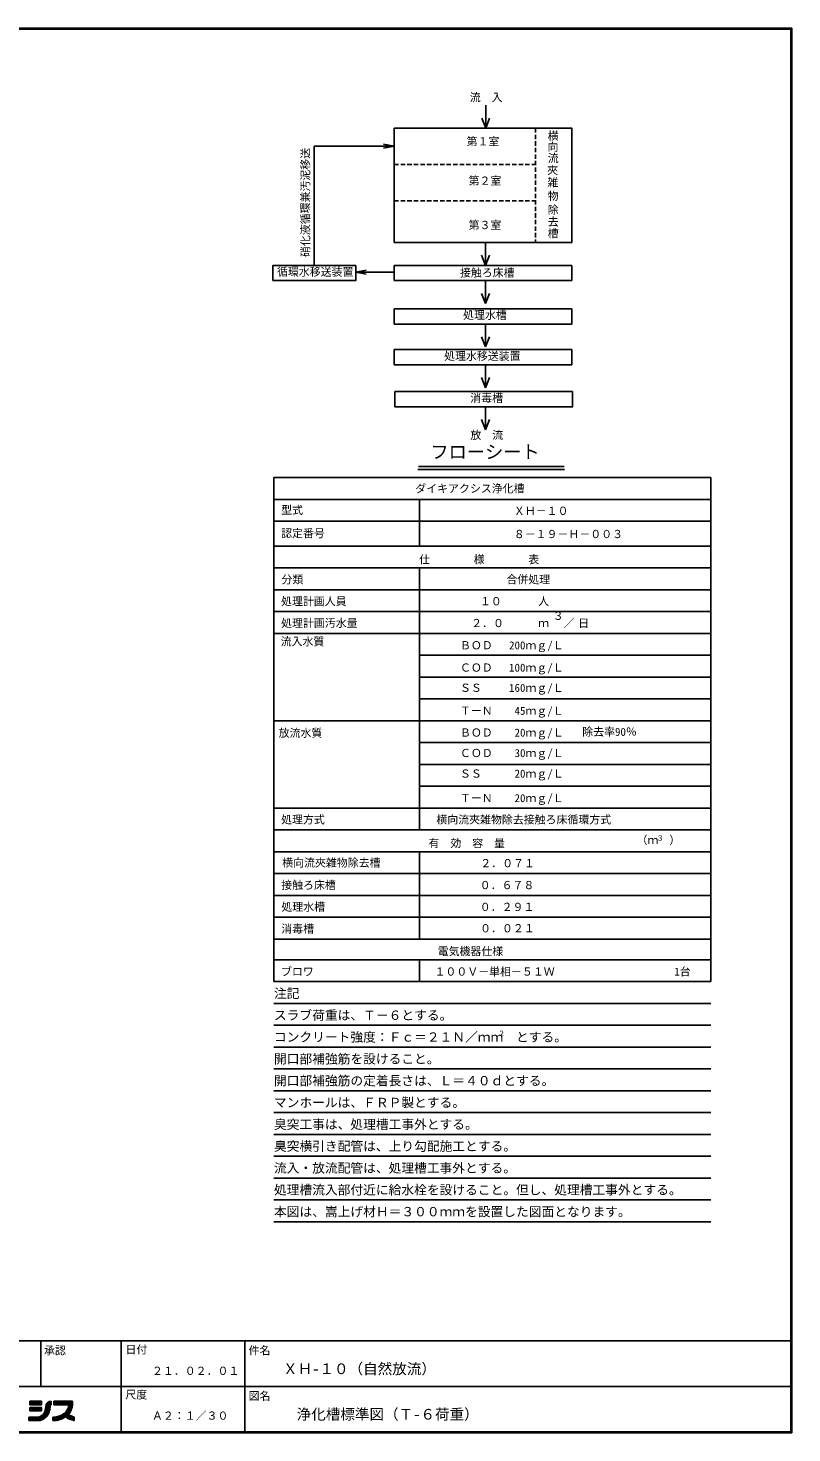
# Model space of a CAD drawing. Units: millimetres, scale not verified. Extents: x -8093 to 8093, y -5792 to 5792.
# Drawn here: x 1799 to 8093, y -5792 to 5792 of the extents above; entities that cross this region are included whole.
import ezdxf
from ezdxf.enums import TextEntityAlignment as Align

# ---------------------------------------------------------------- set-up
doc = ezdxf.new("R2010")
doc.units = ezdxf.units.MM
doc.header["$LTSCALE"] = 30
doc.linetypes.add('DASHED1', pattern=[1.8, 1.2, -0.6])
doc.layers.add('0-0_Axis_waku', color=7, linetype='Continuous', lineweight=25)
doc.layers.add('0-1_00クル-フ-0躯体', color=3, linetype='Continuous', lineweight=25)
doc.styles.add('ＭＳ ゴシック', font='')
doc.styles.get('ＭＳ ゴシック').set_extended_font_data('MS Gothic')

msp = doc.modelspace()

# ---------------------------------------------------------------- linework, layer by layer
at = {"layer": '0-0_Axis_waku'}
for p, q in [((-8093.4, 5792.4), (8093.4, 5792.4)), ((8093.4, -5792.4), (8093.4, 5792.4)), ((-8092.8, 5791.8), (8092.8, 5791.8)), ((-8092.2, 5791.2), (8092.2, 5791.2)), ((-8091.6, 5790.6), (8091.6, 5790.6)), ((-8091, 5790), (8091, 5790)), ((-8090.4, 5789.4), (8090.4, 5789.4)), ((-8089.8, 5788.8), (8089.8, 5788.8)), ((-8089.2, 5788.2), (8089.2, 5788.2)), ((-8088.6, 5787.6), (8088.6, 5787.6)), ((-8088, 5787), (8088, 5787)), ((-8087.4, 5786.4), (8087.4, 5786.4)), ((-8086.8, 5785.8), (8086.8, 5785.8)), ((-8086.2, 5785.2), (8086.2, 5785.2)), ((-8085.6, 5784.6), (8085.6, 5784.6)), ((-8085, 5784), (8085, 5784)), ((8085, -5784), (8085, 5784)), ((8085.6, -5784.6), (8085.6, 5784.6)), ((8086.2, -5785.2), (8086.2, 5785.2)), ((8086.8, -5785.8), (8086.8, 5785.8)), ((8087.4, -5786.4), (8087.4, 5786.4)), ((8088, -5787), (8088, 5787)), ((8088.6, -5787.6), (8088.6, 5787.6)), ((8089.2, -5788.2), (8089.2, 5788.2)), ((8089.8, -5788.8), (8089.8, 5788.8)), ((8090.4, -5789.4), (8090.4, 5789.4)), ((8091, -5790), (8091, 5790)), ((8091.6, -5790.6), (8091.6, 5790.6)), ((8092.2, -5791.2), (8092.2, 5791.2)), ((8092.8, -5791.8), (8092.8, 5791.8)), ((-8085, -5034), (8085, -5034)), ((1904.99, -5409), (1904.99, -5034)), ((2564.99, -5784), (2564.99, -5034)), ((3585, -5784), (3585, -5034)), ((-75.01, -5409), (8085, -5409)), ((1813.76, -5533.08), (1908.53, -5533.08)), ((1813.76, -5539.08), (1908.53, -5539.08)), ((1813.76, -5545.08), (1908.53, -5545.08)), ((1813.76, -5551.08), (1908.53, -5551.08)), ((1813.76, -5557.08), (1908.53, -5557.08)), ((1814.98, -5559.98), (1814.98, -5530.82)), ((1820.98, -5559.98), (1820.98, -5530.82)), ((1826.98, -5559.98), (1826.98, -5530.82)), ((1832.99, -5559.98), (1832.99, -5530.82)), ((1838.99, -5559.98), (1838.99, -5530.82)), ((1844.99, -5559.98), (1844.99, -5530.82)), ((1850.99, -5559.98), (1850.99, -5530.82)), ((1856.99, -5559.98), (1856.99, -5530.82)), ((1862.99, -5559.98), (1862.99, -5530.82)), ((1868.99, -5559.98), (1868.99, -5530.82)), ((1874.99, -5559.98), (1874.99, -5530.82)), ((1880.99, -5559.98), (1880.99, -5530.82)), ((1886.99, -5559.98), (1886.99, -5530.82)), ((1892.99, -5559.98), (1892.99, -5530.82)), ((1898.99, -5559.98), (1898.99, -5530.82)), ((1904.99, -5559.98), (1904.99, -5530.82)), ((1948.63, -5557.08), (1988.72, -5557.08)), ((1951.82, -5551.08), (1988.72, -5551.08)), ((1953, -5549.94), (1953, -5655.33)), ((1956.41, -5545.08), (1988.72, -5545.08)), ((1959, -5542.47), (1959, -5647.52)), ((1963.14, -5539.08), (1988.72, -5539.08)), ((1965, -5537.81), (1965, -5638.02)), ((1971, -5534.57), (1971, -5625.92)), ((1974.84, -5533.08), (1988.72, -5533.08)), ((1977, -5532.42), (1977, -5608.55)), ((1983, -5531.19), (1983, -5565.52)), ((1988.72, -5530.82), (1988.72, -5559.98)), ((2010.59, -5530.82), (2010.59, -5559.98)), ((2010.59, -5533.08), (2163.68, -5533.08)), ((2010.59, -5539.08), (2163.68, -5539.08)), ((2010.59, -5545.08), (2163.68, -5545.08)), ((2010.59, -5551.08), (2163.68, -5551.08)), ((2010.59, -5557.08), (2163.64, -5557.08)), ((2010.59, -5559.98), (2134.52, -5559.98)), ((2012.98, -5559.98), (2012.98, -5530.82)), ((2018.98, -5559.98), (2018.98, -5530.82)), ((2024.98, -5559.98), (2024.98, -5530.82)), ((2030.98, -5559.98), (2030.98, -5530.82)), ((2036.98, -5559.98), (2036.98, -5530.82)), ((2042.98, -5559.98), (2042.98, -5530.82)), ((2048.98, -5559.98), (2048.98, -5530.82)), ((2054.98, -5559.98), (2054.98, -5530.82)), ((2060.98, -5559.98), (2060.98, -5530.82)), ((2066.98, -5559.98), (2066.98, -5530.82)), ((2072.98, -5559.98), (2072.98, -5530.82)), ((2078.98, -5559.98), (2078.98, -5530.82)), ((2084.98, -5559.98), (2084.98, -5530.82)), ((2090.98, -5559.98), (2090.98, -5530.82)), ((2096.99, -5559.98), (2096.99, -5530.82)), ((2102.99, -5559.98), (2102.99, -5530.82)), ((2108.99, -5559.98), (2108.99, -5530.82)), ((2114.99, -5559.98), (2114.99, -5530.82)), ((2120.99, -5559.98), (2120.99, -5530.82)), ((2126.99, -5559.98), (2126.99, -5530.82)), ((2132.99, -5559.98), (2132.99, -5530.82)), ((2138.99, -5629.92), (2138.99, -5530.82)), ((2144.99, -5621.45), (2144.99, -5530.82)), ((2150.99, -5611.13), (2150.99, -5530.82)), ((2156.99, -5597.48), (2156.99, -5530.82)), ((1806.47, -5662.04), (1806.47, -5691.2)), ((1806.47, -5662.04), (1879.37, -5662.04)), ((1806.47, -5665.08), (1943.73, -5665.08)), ((1806.47, -5671.08), (1936.67, -5671.08)), ((1808.98, -5662.04), (1808.98, -5691.2)), ((1813.76, -5587.08), (1908.53, -5587.08)), ((1813.76, -5593.08), (1908.53, -5593.08)), ((1813.76, -5599.08), (1908.53, -5599.08)), ((1813.76, -5605.08), (1908.53, -5605.08)), ((1814.98, -5611.01), (1814.98, -5581.85)), ((1814.98, -5662.04), (1814.98, -5691.2)), ((1820.98, -5611.01), (1820.98, -5581.85)), ((1820.98, -5662.04), (1820.98, -5691.2)), ((1826.98, -5611.01), (1826.98, -5581.85)), ((1826.98, -5662.04), (1826.98, -5691.2)), ((1832.99, -5611.01), (1832.99, -5581.85)), ((1832.99, -5662.04), (1832.99, -5691.2)), ((1838.99, -5611.01), (1838.99, -5581.85)), ((1838.99, -5662.04), (1838.99, -5691.2)), ((1844.99, -5611.01), (1844.99, -5581.85)), ((1844.99, -5662.04), (1844.99, -5691.2)), ((1850.99, -5611.01), (1850.99, -5581.85)), ((1850.99, -5662.04), (1850.99, -5691.2)), ((1856.99, -5611.01), (1856.99, -5581.85)), ((1856.99, -5662.04), (1856.99, -5691.2)), ((1862.99, -5611.01), (1862.99, -5581.85)), ((1862.99, -5662.04), (1862.99, -5691.2)), ((1868.99, -5611.01), (1868.99, -5581.85)), ((1868.99, -5662.04), (1868.99, -5691.2)), ((1874.99, -5611.01), (1874.99, -5581.85)), ((1874.99, -5662.04), (1874.99, -5691.2)), ((1880.99, -5611.01), (1880.99, -5581.85)), ((1880.99, -5662.04), (1880.99, -5691.2)), ((1886.99, -5611.01), (1886.99, -5581.85)), ((1886.99, -5662.04), (1886.99, -5691.2)), ((1892.99, -5611.01), (1892.99, -5581.85)), ((1892.99, -5660.13), (1892.99, -5690.15)), ((1896.29, -5659.08), (1949.7, -5659.08)), ((1898.99, -5611.01), (1898.99, -5581.85)), ((1898.99, -5658.03), (1898.99, -5689.02)), ((1904.99, -5611.01), (1904.99, -5581.85)), ((1904.99, -5655.09), (1904.99, -5687.46)), ((1908.29, -5653.08), (1954.84, -5653.08)), ((1910.99, -5651.2), (1910.99, -5685.46)), ((1916.06, -5647.08), (1959.3, -5647.08)), ((1916.99, -5646.22), (1916.99, -5682.98)), ((1921.98, -5641.08), (1963.21, -5641.08)), ((1922.99, -5639.9), (1922.99, -5680)), ((1926.74, -5635.08), (1966.62, -5635.08)), ((1928.99, -5631.78), (1928.99, -5676.48)), ((1930.68, -5629.08), (1969.59, -5629.08)), ((1933.66, -5623.08), (1972.57, -5623.08)), ((1935, -5620.94), (1935, -5672.35)), ((1936.63, -5617.08), (1974.41, -5617.08)), ((1939.61, -5611.08), (1976.3, -5611.08)), ((1941, -5604.57), (1941, -5667.53)), ((1942.35, -5599.08), (1979.15, -5599.08)), ((1942.58, -5605.08), (1977.87, -5605.08)), ((1943.49, -5593.08), (1980.14, -5593.08)), ((1944.3, -5587.08), (1980.84, -5587.08)), ((1944.8, -5581.08), (1981.27, -5581.08)), ((1944.98, -5575.08), (1981.43, -5575.08)), ((1945.32, -5569.08), (1981.97, -5569.08)), ((1946.51, -5563.08), (1984.23, -5563.08)), ((1947, -5561.43), (1947, -5661.91)), ((2003.3, -5662.03), (2003.3, -5691.18)), ((2003.3, -5665.08), (2099.31, -5665.08)), ((2003.3, -5671.08), (2088.62, -5671.08)), ((2006.97, -5691.15), (2006.97, -5661.99)), ((2012.98, -5690.94), (2012.98, -5661.75)), ((2018.98, -5690.55), (2018.98, -5661.3)), ((2024.98, -5689.98), (2024.98, -5660.62)), ((2030.98, -5689.21), (2030.98, -5659.73)), ((2034.61, -5659.08), (2170.55, -5659.08)), ((2036.98, -5688.26), (2036.98, -5658.61)), ((2042.98, -5687.1), (2042.98, -5657.25)), ((2048.98, -5685.75), (2048.98, -5655.64)), ((2054.98, -5684.18), (2054.98, -5653.78)), ((2057.03, -5653.08), (2154.6, -5653.08)), ((2060.98, -5682.4), (2060.98, -5651.64)), ((2066.98, -5680.4), (2066.98, -5649.2)), ((2071.67, -5647.08), (2142.63, -5647.08)), ((2072.98, -5678.15), (2072.98, -5646.45)), ((2078.98, -5675.66), (2078.98, -5643.34)), ((2082.94, -5641.08), (2132.96, -5641.08)), ((2084.98, -5672.89), (2084.98, -5639.84)), ((2090.98, -5669.84), (2090.98, -5635.9)), ((2092.14, -5635.08), (2134.81, -5635.08)), ((2096.99, -5666.47), (2096.99, -5631.43)), ((2099.86, -5629.08), (2139.64, -5629.08)), ((2102.99, -5662.76), (2102.99, -5626.34)), ((2106.43, -5623.08), (2143.92, -5623.08)), ((2108.99, -5659.44), (2108.99, -5620.46)), ((2112.06, -5617.08), (2147.7, -5617.08)), ((2114.99, -5663.89), (2114.99, -5613.55)), ((2116.71, -5665.08), (2178.26, -5665.08)), ((2116.88, -5611.08), (2151.02, -5611.08)), ((2120.99, -5667.91), (2120.99, -5605.11)), ((2121.01, -5605.08), (2153.91, -5605.08)), ((2124.51, -5599.08), (2156.39, -5599.08)), ((2126.17, -5671.08), (2178.26, -5671.08)), ((2126.99, -5671.55), (2126.99, -5594.06)), ((2127.43, -5593.08), (2158.49, -5593.08)), ((2129.81, -5587.08), (2160.22, -5587.08)), ((2131.69, -5581.08), (2161.59, -5581.08)), ((2132.99, -5674.86), (2132.99, -5575.53)), ((2133.07, -5575.08), (2162.61, -5575.08)), ((2134, -5569.08), (2163.3, -5569.08)), ((2134.46, -5563.08), (2163.64, -5563.08)), ((2138.99, -5677.86), (2138.99, -5644.96)), ((2150.99, -5683.08), (2150.99, -5651.42)), ((2156.99, -5683.08), (2156.99, -5654.11)), ((2162.99, -5683.08), (2162.99, -5656.49)), ((2168.99, -5683.08), (2168.99, -5658.58)), ((2174.99, -5683.08), (2174.99, -5660.4)), ((2178.26, -5661.28), (2178.26, -5691.2)), ((8093.4, -5792.4), (-8093.4, -5792.4)), ((8092.8, -5791.8), (-8092.8, -5791.8)), ((8092.2, -5791.2), (-8092.2, -5791.2)), ((8091.6, -5790.6), (-8091.6, -5790.6)), ((8091, -5790), (-8091, -5790)), ((8090.4, -5789.4), (-8090.4, -5789.4)), ((8089.8, -5788.8), (-8089.8, -5788.8)), ((8089.2, -5788.2), (-8089.2, -5788.2)), ((8088.6, -5787.6), (-8088.6, -5787.6)), ((8088, -5787), (-8088, -5787)), ((8087.4, -5786.4), (-8087.4, -5786.4)), ((8086.8, -5785.8), (-8086.8, -5785.8)), ((8086.2, -5785.2), (-8086.2, -5785.2)), ((8085.6, -5784.6), (-8085.6, -5784.6)), ((-8085, -5784), (8085, -5784)), ((1806.47, -5677.08), (1928.04, -5677.08)), ((1806.47, -5683.08), (1916.78, -5683.08)), ((1806.47, -5689.08), (1898.73, -5689.08)), ((1806.47, -5691.2), (1879.37, -5691.2)), ((2003.3, -5677.08), (2075.64, -5677.08)), ((2003.3, -5683.08), (2058.79, -5683.08)), ((2003.3, -5689.08), (2031.91, -5689.08)), ((2137.37, -5677.08), (2178.26, -5677.08)), ((2151.14, -5683.08), (2178.26, -5683.08)), ((2169.55, -5689.08), (2178.26, -5689.08))]:
    msp.add_line(p, q, dxfattribs=at)
for points in [[(1813.76, -5530.82), (1813.76, -5559.98), (1908.53, -5559.98), (1908.53, -5530.82)], [(1813.76, -5581.85), (1813.76, -5611.01), (1908.53, -5611.01), (1908.53, -5581.85)]]:
    msp.add_lwpolyline(points, close=True, dxfattribs=at)
msp.add_lwpolyline([(2010.59, -5530.82), (2163.68, -5530.82), (2163.68, -5559.98)], dxfattribs=at)
msp.add_arc((1988.72, -5574.56), 43.74, 90, 180, dxfattribs=at)
for centre, major_axis, ratio, start_param, end_param in [((1988.72, -5574.56), (0, 14.58), 0.5, 6.28318531, 7.85398163), ((2003.3, -5559.98), (131.22, 0), 0.7777, 4.71238898, 6.28318531), ((2003.3, -5559.98), (160.38, 0), 0.8181, 5.63139048, 6.28318531), ((1879.37, -5574.56), (0, 87.48), 0.75, 3.14159265, 4.71238898), ((1879.37, -5574.56), (0, 116.64), 0.875, 3.14159265, 4.71238898), ((2003.3, -5559.98), (160.38, 0), 0.8181, 4.71238898, 5.42754547), ((2219.57, -5564.42), (-160.38, 0), 0.8181, 0.80544324, 1.31023957), ((2219.57, -5564.42), (-131.22, 0), 0.7777, 0.82774402, 1.25047957)]:
    msp.add_ellipse(centre, major_axis=major_axis, ratio=ratio, start_param=start_param, end_param=end_param, dxfattribs=at)
at = {"layer": '0-1_00クル-フ-0躯体'}
for p, q in [((5570.29, 5156), (5570.29, 4967)), ((5538.13, 5051), (5570.29, 4967)), ((5602.44, 5051), (5570.29, 4967)), ((4816.13, 4024.9), (4816.13, 4967)), ((4816.13, 4967), (6280.54, 4966.85)), ((6281.04, 4966.35), (6281.04, 4025.25)), ((4156.86, 4817.67), (4156.86, 3835.9)), ((4816.13, 4817.67), (4729.19, 4801.37)), ((4816.13, 4024.9), (6280.54, 4024.75)), ((5568.57, 4024.9), (5568.57, 3835.9)), ((3814.56, 3835.9), (3814.56, 3709.9)), ((3814.56, 3835.9), (4499.16, 3835.9)), ((4816.13, 3835.9), (4816.13, 3709.9)), ((4816.13, 3835.9), (6280.89, 3835.9)), ((5536.42, 3919.9), (5568.57, 3835.9)), ((5600.73, 3919.9), (5568.57, 3835.9)), ((6280.89, 3835.9), (6280.89, 3709.9)), ((4499.16, 3778.82), (4586.1, 3795.13)), ((6280.89, 3709.9), (4816.13, 3709.9)), ((5568.57, 3709.91), (5568.57, 3520.91)), ((5536.42, 3604.9), (5568.57, 3520.91)), ((5600.73, 3604.9), (5568.57, 3520.91)), ((4816.13, 3477.66), (4816.13, 3351.67)), ((4816.13, 3477.66), (6280.89, 3477.66)), ((6280.89, 3477.66), (6280.89, 3351.67)), ((6280.89, 3351.67), (4816.13, 3351.67)), ((5536.42, 3246.66), (5568.57, 3162.66)), ((5568.57, 3351.66), (5568.57, 3162.66)), ((5600.73, 3246.66), (5568.57, 3162.66)), ((4816.13, 3141.35), (4816.13, 3015.35)), ((4816.13, 3141.35), (6280.89, 3141.35)), ((6280.89, 3141.35), (6280.89, 3015.35)), ((6280.89, 3015.35), (4816.13, 3015.35)), ((5568.57, 3015.35), (5568.57, 2826.35)), ((5536.42, 2910.35), (5568.57, 2826.35)), ((5600.73, 2910.35), (5568.57, 2826.35)), ((4820.87, 2794.99), (4820.87, 2668.99)), ((4820.87, 2794.99), (6285.63, 2794.99)), ((5568.57, 2668.99), (5568.57, 2479.99)), ((5536.42, 2563.99), (5568.57, 2479.99)), ((5600.73, 2563.99), (5568.57, 2479.99)), ((3825.08, 2085.56), (7425.08, 2085.56)), ((3825.08, 1520.09), (3825.08, 2085.56)), ((6218.76, 2152.04), (5011.37, 2152.04)), ((6217.9, 2176.04), (5016.98, 2176.04)), ((7425.08, 2085.56), (7425.08, 1520.09)), ((3825.08, 1905.56), (7425.08, 1905.56)), ((5025.08, 1905.56), (5025.08, 1520.09)), ((7425.08, 1725.56), (3825.08, 1725.56)), ((3825.08, 1520.09), (7425.08, 1520.09)), ((3825.08, -2070.58), (3825.08, 1520.09)), ((7425.08, 1520.09), (7425.08, -2070.58)), ((3825.08, 1340.08), (7425.08, 1340.08)), ((5025.08, 1340.08), (5025.08, -819.92)), ((3825.08, 1160.08), (7425.08, 1160.08)), ((3825.08, 980.09), (7425.08, 980.09)), ((3825.08, 800.08), (7425.08, 800.08)), ((5025.08, 620.08), (7425.08, 620.08)), ((5025.08, 440.08), (7425.08, 440.08)), ((5025.08, 260.08), (7425.08, 260.08)), ((3825.08, 80.08), (7425.08, 80.08)), ((5025.08, -99.92), (7425.08, -99.92)), ((5025.08, -279.92), (7425.08, -279.92)), ((5025.08, -459.92), (7425.08, -459.92)), ((3825.07, -639.92), (7425.08, -639.92)), ((7425.07, -819.92), (3825.07, -819.92)), ((3825.07, -999.92), (7425.07, -999.92)), ((5025.07, -999.92), (5025.07, -1719.92)), ((3825.07, -1179.92), (7425.07, -1179.92)), ((3825.07, -1359.92), (7425.07, -1359.92)), ((3825.07, -1539.92), (7425.07, -1539.92)), ((3825.07, -1719.92), (7425.07, -1719.92)), ((3825.08, -1890.57), (7425.08, -1890.57)), ((5025.08, -1890.57), (5025.08, -2070.58)), ((7425.08, -2070.58), (3825.08, -2070.58)), ((7425.08, -2250.58), (3825.08, -2250.58)), ((7425.08, -2430.58), (3825.08, -2430.58)), ((7425.08, -2610.58), (3825.08, -2610.58)), ((7425.08, -2790.58), (3825.08, -2790.58)), ((7425.08, -2970.58), (3825.08, -2970.58)), ((7425.08, -3150.58), (3825.08, -3150.58)), ((7425.08, -3330.59), (3825.08, -3330.59)), ((7425.08, -3510.59), (3825.08, -3510.59)), ((7425.08, -3690.59), (3825.08, -3690.59)), ((7425.08, -3870.59), (3825.08, -3870.59)), ((7425.08, -4050.59), (3825.08, -4050.59))]:
    msp.add_line(p, q, dxfattribs=at)
at = {"layer": '0-1_00クル-フ-0躯体', "linetype": 'DASHED1'}
for p, q in [((5981.4, 4966.85), (5981.4, 4024.75)), ((4816.13, 4667), (5981.4, 4666.85)), ((4816.13, 4367), (5981.4, 4366.85))]:
    msp.add_line(p, q, dxfattribs=at)
at = {"layer": '0-1_00クル-フ-0躯体'}
for points in [[(4156.86, 4817.67), (4816.13, 4817.67), (4729.19, 4833.98)], [(4499.16, 3835.9), (4499.16, 3709.9), (3814.56, 3709.9)], [(4816.13, 3778.82), (4499.16, 3778.82), (4586.1, 3762.52)], [(6285.63, 2794.99), (6285.63, 2668.99), (4820.87, 2668.99)]]:
    msp.add_lwpolyline(points, dxfattribs=at)
for centre, start, end in [((6280.54, 4966.35), 0, 90), ((6280.54, 4025.25), 270, 0)]:
    msp.add_arc(centre, 0.5, start, end, dxfattribs=at)

# ---------------------------------------------------------------- texts
at = {"layer": '0-0_Axis_waku', "style": 'ＭＳ ゴシック'}
for s, height, p in [('承認', 65.98, (1930.21, -5165.38)), ('日付', 65.98, (2601.79, -5157.94)), ('件名', 65.98, (3616.47, -5165.38)), ('ＸＨ-１０（自然放流）', 87.98, (3900, -5334)), ('２１．０２．０１', 65.98, (2819.99, -5334)), ('尺度', 65.98, (2600.31, -5529.85)), ('図名', 65.98, (3616.47, -5540.38)), ('Ａ２：１／３０', 65.98, (2819.99, -5703.49)), ('浄化槽標準図（Ｔ-６荷重）', 87.98, (4012.33, -5709))]:
    msp.add_text(s, height=height, dxfattribs=at).set_placement(p, align=Align.BOTTOM_LEFT)
at = {"layer": '0-1_00クル-フ-0躯体', "color": 4, "style": 'ＭＳ ゴシック'}
for s, height, p in [('流\u3000入', 65.98, (5438.44, 5167.82)), ('第１室', 65.98, (5412.89, 4805.28)), ('横', 65.98, (6081.08, 4850.66)), ('流', 65.98, (6081.08, 4667.15)), ('向', 65.98, (6078.93, 4759.88)), ('夾', 65.98, (6076.77, 4567.67)), ('第２室', 65.98, (5429.45, 4480.64)), ('雑', 65.98, (6078.93, 4466.04)), ('物', 65.98, (6081.08, 4355.51)), ('除', 65.98, (6081.08, 4241.21)), ('第３室', 65.98, (5429.45, 4115.15)), ('去', 65.98, (6081.08, 4142)), ('槽', 65.98, (6081.08, 4046.45)), ('循環水移送装置', 65.98, (3850.15, 3729.47)), ('接触ろ床槽', 65.98, (5358.19, 3722.62)), ('処理水槽', 65.98, (5383.89, 3373.21)), ('処理水移送装置', 65.98, (5227.46, 3035.18)), ('消毒槽', 65.98, (5443.36, 2689.51)), ('放\u3000流', 65.98, (5443.72, 2383.51)), ('フローシート', 110, (5114.58, 2209.45)), ('ダイキアクシス浄化槽\u3000', 65.98, (4990.27, 1942.38)), ('型式', 65.98, (3884.7, 1764.78)), ('ＸＨ－１０', 65.98, (5802.37, 1758.13)), ('認定番号', 65.98, (3884.38, 1573.39)), ('８－１９－Ｈ－００３', 65.98, (5802.05, 1566.74)), ('仕\u3000\u3000\u3000\u3000様\u3000\u3000\u3000\u3000表', 65.98, (5021.48, 1357.48)), ('分類', 65.98, (3886.88, 1192.48)), ('合併処理', 65.98, (5740.88, 1192.48)), ('処理計画人員\u3000', 65.98, (3883.88, 1012.48)), ('１０', 65.98, (5522.48, 1012.48)), ('人', 65.98, (6002.48, 1012.48)), ('処理計画汚水量', 65.98, (3883.88, 832.48)), ('３', 65.98, (6122.48, 892.49)), ('／', 65.98, (6212.48, 832.48)), ('２．０', 65.98, (5450.26, 832.48)), ('ｍ', 65.98, (6002.48, 832.48)), ('日', 65.98, (6332.48, 832.48)), ('流入水質', 65.98, (3880.6, 681.07)), ('ＢＯＤ\u3000 200ｍｇ/Ｌ', 65.98, (5358.03, 649.49)), ('ＣＯＤ\u3000 100ｍｇ/Ｌ', 65.98, (5358.03, 465.43)), ('ＳＳ\u3000\u3000 160ｍｇ/Ｌ', 65.98, (5358.03, 298.89)), ('ＴーＮ \u3000 45ｍｇ/Ｌ', 65.98, (5358.03, 109.49)), ('放流水質', 65.98, (3863.77, -73.08)), ('ＢＯＤ\u3000\u300020ｍｇ/Ｌ', 65.98, (5358.03, -70.51)), ('除去率90％', 65.98, (6365.75, -63.57)), ('ＣＯＤ\u3000\u300030ｍｇ/Ｌ', 65.98, (5358.03, -239.02)), ('ＳＳ\u3000\u3000\u300020ｍｇ/Ｌ', 65.98, (5358.03, -408.7)), ('ＴーＮ\u3000\u300020ｍｇ/Ｌ', 65.98, (5358.03, -610.51)), ('処理方式\u3000\u3000\u3000', 65.98, (3883.87, -787.52)), ('横向流夾雑物除去接触ろ床循環方式', 65.98, (5163.71, -787.52)), ('有\u3000効\u3000容\u3000量', 65.98, (5098.87, -982.52)), ('（ｍ\u3000）', 65.98, (6813.51, -956.74)), ('３', 43.99, (6977.67, -922.32)), ('横向流夾雑物除去槽', 65.98, (3892.99, -1143.21)), ('２．０７１', 65.98, (5526.01, -1147.52)), ('接触ろ床槽', 65.98, (3885.07, -1327.53)), ('０．６７８', 65.98, (5521.15, -1328.25)), ('処理水槽', 65.98, (3886.27, -1507.52)), ('０．２９１', 65.98, (5521.15, -1508.25)), ('消毒槽', 65.98, (3886.27, -1687.52)), ('０．０２１', 65.98, (5523.91, -1684.18)), ('電気機器仕様', 65.98, (5174.48, -1873.18)), ('ブロワ', 65.98, (3883.28, -2041.18)), ('１００Ｖ－単相－５１Ｗ', 65.98, (5148.38, -2041.18)), ('1台', 65.98, (7124.18, -2041.18)), ('注記', 76.98, (3825.08, -2229.38)), ('スラブ荷重は、Ｔ－６とする。', 76.98, (3825.08, -2409.38)), ('コンクリート強度：Ｆｃ＝２１Ｎ／ｍｍ\u3000とする。', 76.98, (3825.08, -2589.38)), ('２', 43.99, (5669.72, -2533.64)), ('開口部補強筋を設けること。', 76.98, (3825.08, -2769.39)), ('開口部補強筋の定着長さは、Ｌ＝４０ｄとする。', 76.98, (3825.08, -2949.39)), ('マンホールは、ＦＲＰ製とする。', 76.98, (3825.08, -3129.39)), ('臭突工事は、処理槽工事外とする。', 76.98, (3825.08, -3309.39)), ('臭突横引き配管は、上り勾配施工とする。', 76.98, (3825.08, -3489.39)), ('流入・放流配管は、処理槽工事外とする。', 76.98, (3825.08, -3669.39)), ('処理槽流入部付近に給水栓を設けること。但し、処理槽工事外とする。', 76.98, (3825.08, -3849.39)), ('本図は、嵩上げ材Ｈ＝３００ｍｍを設置した図面となります。', 76.98, (3825.08, -4029.39))]:
    msp.add_text(s, height=height, dxfattribs=at).set_placement(p, align=Align.BOTTOM_LEFT)
msp.add_text('硝化液循環兼汚泥移送', height=65.98, rotation=90, dxfattribs=at).set_placement((4137.4, 3904.35), align=Align.BOTTOM_LEFT)

doc.saveas('drawing.dxf')
